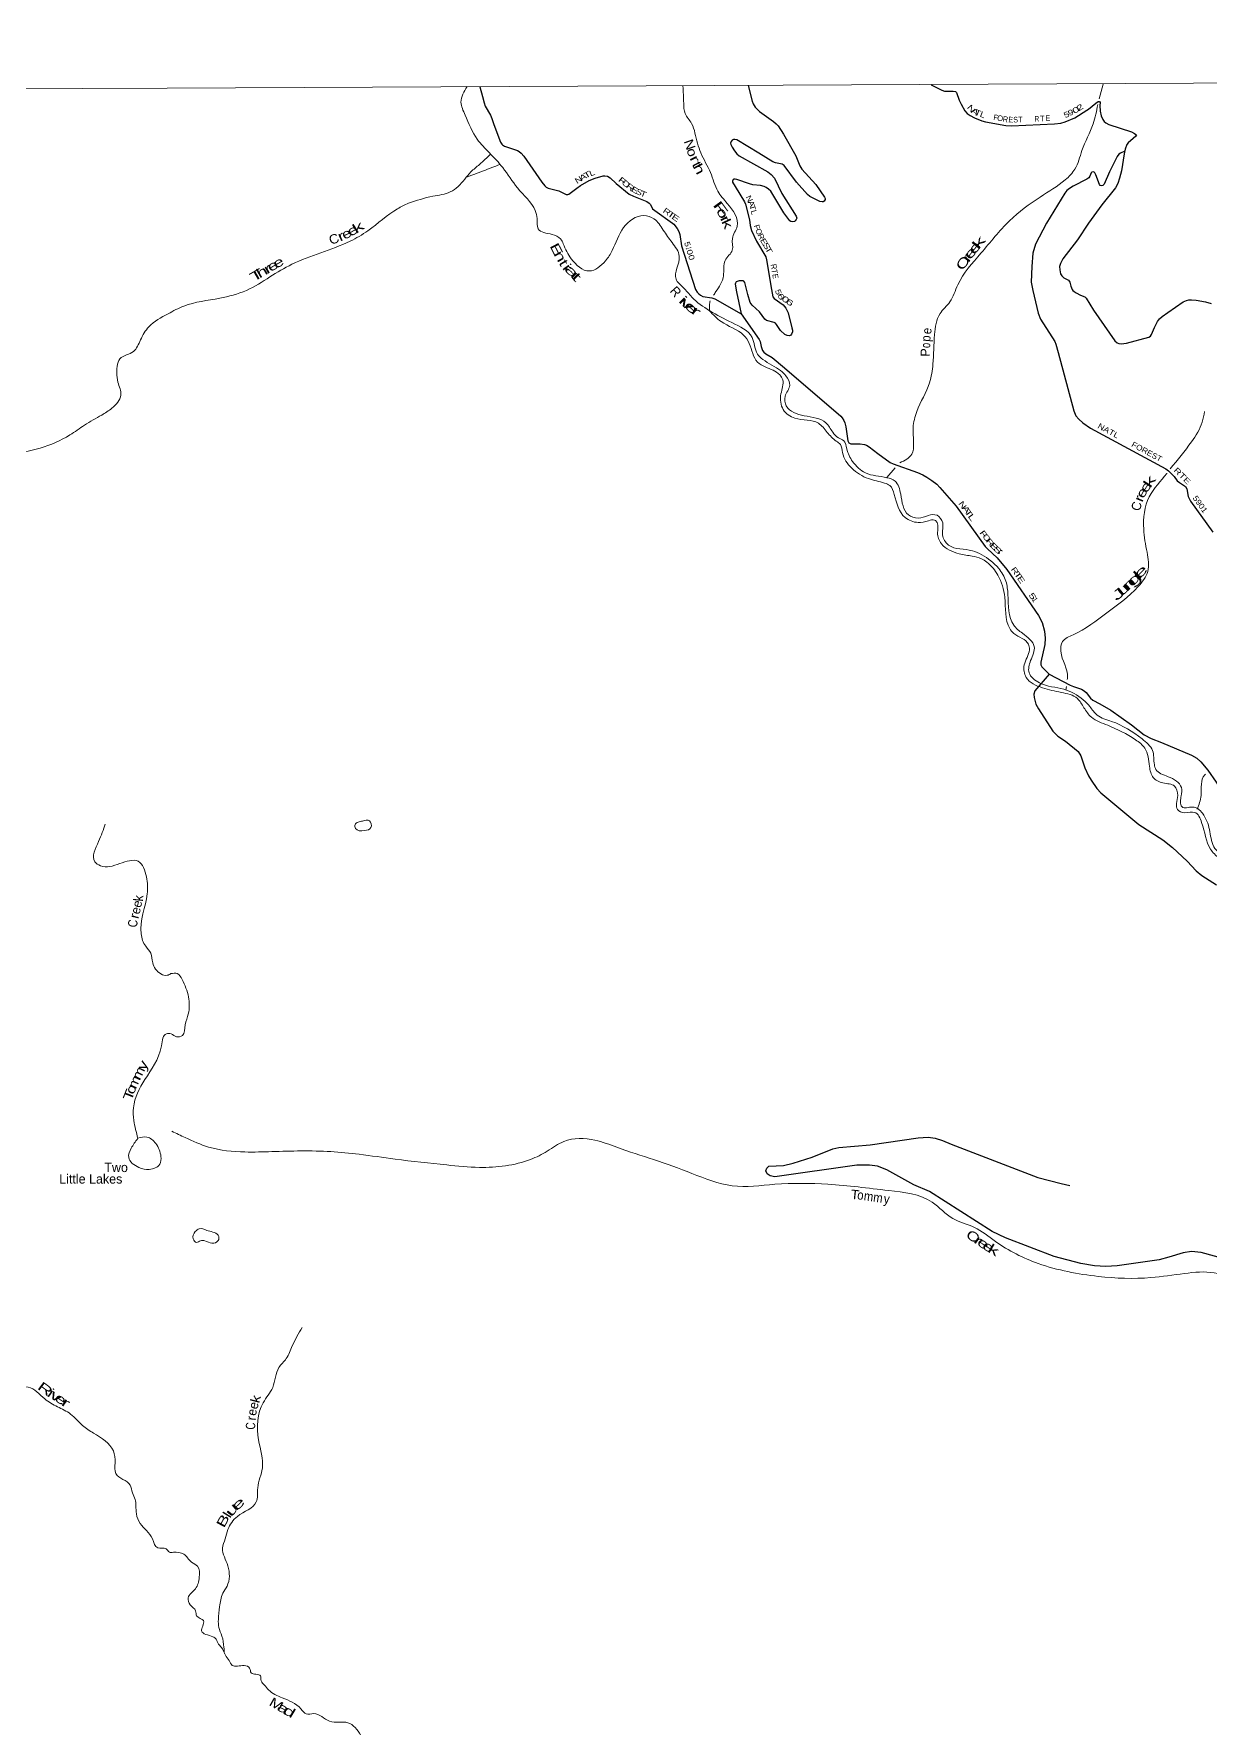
# Model space of a CAD drawing. Header units: feet. Extents: x -3 to 248627, y 0 to 184934.
# Drawn here: x 89617 to 114828, y 148593 to 184934 of the extents above; entities that cross this region are included whole.
import ezdxf
from ezdxf.enums import TextEntityAlignment as Align

# ---------------------------------------------------------------- set-up
doc = ezdxf.new("R2010")
doc.units = ezdxf.units.FT
doc.header["$LTSCALE"] = 70
for name, color, linetype, lineweight in [('29', 7, 'Continuous', 25), ('30', 7, 'Continuous', 35), ('39', 7, 'Continuous', 13), ('4', 7, 'Continuous', 13)]:
    doc.layers.add(name, color=color, linetype=linetype, lineweight=lineweight)
doc.layers.add('41', color=7, linetype='Continuous')

msp = doc.modelspace()

# ---------------------------------------------------------------- linework, layer by layer
at = {"layer": '29'}
for points in [[(99185.66, 183796.58), (99240.47, 183592.3), (99273.76, 183450.73), (99300.39, 183384.76), (99415.8, 183188.33), (99442.98, 183117.62), (99487.15, 182985.55), (99626.07, 182606.86), (99652, 182564.05), (99667.68, 182551.34), (99710.35, 182526.22), (99991.54, 182431.63), (100025.53, 182412.55), (100067.14, 182373.69), (100126.58, 182305.8), (100512.71, 181751.02), (100577.58, 181671.4), (100605.32, 181643.64), (100649.77, 181623.19), (100876.62, 181564.44), (101035.44, 181487.08), (101068.59, 181485.41), (101093.56, 181496.51), (101265.14, 181625.61), (101343.22, 181676.95), (101526.31, 181785.21), (101654.78, 181835.73), (101828.68, 181885.14), (101867.52, 181887.91), (101919.12, 181879.9), (101981.26, 181846.28), (102108.46, 181724.26), (102389.05, 181495.13), (102476.92, 181447.13), (102763.54, 181334.13), (102812.54, 181300.6), (102841.22, 181270.28), (102891.15, 181178.68), (102935.75, 181140.46), (103318.36, 180871.95), (103342.39, 180847.5), (103418.23, 180755.36), (103454.29, 180694.29), (103475.98, 180627.06), (103511.49, 180383.76), (103811.67, 179445.94), (103845.45, 179389.64), (103878.73, 179353.56), (103920.35, 179323.02), (103970.9, 179298.13), (104158.91, 179270.28), (104225.77, 179247.63), (104790.92, 178927.64)], [(104941.91, 183822.8), (105024.43, 183488.23), (105045.05, 183432.14), (105088.23, 183361.92), (105184.33, 183268.09), (105484.27, 183052.86), (105543.18, 183005.22), (105582.01, 182960.81), (105698.35, 182780.66), (105959.68, 182313.55), (106045.29, 182098.9), (106087.62, 182032.68), (106390.24, 181702.74), (106578.26, 181430.35), (106589, 181398), (106589, 181381.35), (106572.75, 181343.76), (106550.17, 181328.61), (106530.75, 181325.83), (106480.61, 181333.03), (106264.44, 181445.19), (106215.12, 181484.1), (105977.03, 181750.09), (105712.4, 182105.85), (105692.98, 182125.28), (105672.05, 182140.39), (105526.54, 182166.92), (105471.32, 182187.26), (105165.53, 182374.26), (104694.31, 182656.87), (104654.66, 182668.48), (104622.19, 182665.2), (104594.44, 182654.09), (104572.75, 182621.6), (104563.93, 182584.7), (104566.7, 182562.49), (104595.51, 182500.99), (104647.15, 182420.92), (104697.09, 182359.85), (104748.96, 182312.89), (105362.33, 181973.11), (105432.21, 181915.71), (105501.46, 181835.23), (105663.76, 181504.28), (105971.28, 181023.42), (105981.48, 180976.08), (105973.16, 180948.32), (105950.97, 180923.34), (105931.85, 180910.42), (105881.62, 180901.13), (105853.88, 180903.91), (105835.57, 180921.8), (105704.28, 181091.95), (105423.9, 181559.02), (105378.54, 181602.87), (105324.03, 181639.52), (105279.64, 181656.17), (105203.72, 181676.09), (105038.3, 181692.26), (104968.97, 181712.64), (104699.86, 181811.62), (104657.66, 181817.08), (104633.29, 181814.4), (104616.64, 181806.07), (104603.8, 181772.41), (104605.55, 181747.78), (104660.61, 181656.08), (104860.98, 181329.43), (104880.18, 181281.43), (104967.47, 180945.75), (104982.82, 180820.65), (105014.94, 180714.62), (105118.5, 180487.91), (105316.95, 180147.16), (105335.12, 180080.88), (105439.34, 179445.57), (105468.27, 179291.14), (105494.6, 179252.74), (105687.84, 179115.24), (105751.23, 179046.86), (105795.06, 178948.95), (105879.14, 178627.51), (105892.7, 178572.19), (105892.7, 178536.1), (105871.95, 178486.56), (105856.64, 178469.48), (105828.9, 178455.6), (105773.9, 178457.67), (105723.49, 178480.58), (105636.94, 178567.39), (105592.66, 178633.89)], [(108863.75, 183838.1), (109094, 183724.29), (109148.68, 183707.23), (109337.14, 183702.55), (109385.28, 183693.76), (109407.46, 183674.87), (109468.56, 183510.26), (109507.33, 183424.5), (109590.56, 183280.15), (109638.63, 183223.65), (109698.75, 183180.22), (109793.06, 183130.25), (109951.19, 183066.41), (110034.56, 183045.35), (110469.94, 182969.25), (110592.34, 182956.77), (111514.17, 182999.64), (111648.91, 183020.6), (111737.68, 183048.36), (111944.35, 183133.57), (112202.49, 183293.25)], [(112202.49, 183293.25), (112243.94, 183318.89), (112399.54, 183446.81), (112450.62, 183480.01), (112473.5, 183481.56), (112489.46, 183460.58), (112482, 183399.1), (112489.46, 183271.82), (112513.37, 183177.92), (112547.71, 183094.16), (112575.45, 183055.3), (112611.52, 183021.99), (112676.87, 182985.86), (113160.86, 182832.35), (113224.58, 182798.53), (113255.1, 182776.32), (113267.54, 182756.63), (113257.87, 182740.23), (113199.81, 182685.69), (113091.43, 182593.11), (113066.26, 182557.92), (113027.63, 182459.87), (113007.31, 182356.22), (112945.29, 181995.48), (112908.34, 181836.68), (112872.28, 181722.86), (112823.18, 181626.25), (112528.63, 181265.85), (112240.29, 180873.29), (112001.86, 180513.29), (111689.55, 180106.47), (111637.83, 180007.36), (111621.19, 179942.12), (111622.81, 179866.46), (111643.38, 179786.67), (111671.67, 179737.99), (111712.73, 179700.62), (111810.53, 179644.39), (111837.56, 179606.24), (111861.38, 179519.96), (111890.28, 179449.41), (111906.92, 179428.58), (111934.67, 179402.22), (111973.5, 179374.46), (112070.31, 179325.21)], [(113019.44, 182418.11), (112927.83, 182375.22), (112888.99, 182353.01), (112855.27, 182304.8), (112692.86, 181971.52), (112578.29, 181709), (112545.01, 181679.86), (112516.22, 181672.35), (112489.53, 181677.08), (112475.97, 181698.23), (112398.55, 181911.03), (112378.57, 181949.12), (112361.92, 181968.55), (112345.28, 181974.1), (112314.04, 181964.77), (112300.89, 181951.89), (112272.46, 181877.92), (112245.41, 181843.63), (112202.67, 181815.02), (111914.92, 181661.98), (111832.07, 181616.01), (111779.36, 181571.6), (111733.37, 181515.76), (111338.26, 180872.84), (111102.38, 180420.27), (111047, 180225.28), (111025.03, 179938.65), (111013.71, 179603.48), (111044.1, 179423.5), (111157.96, 178937.26), (111210.08, 178808.78), (111519.58, 178331.95), (111540.79, 178276.6), (111587.11, 178096.94), (111925.22, 176845.39), (111967.99, 176738.75), (112034.54, 176663.01), (112117.79, 176583.3), (112284.23, 176471.58), (113898.97, 175601.58), (113959.79, 175553.44), (114078.36, 175433.8), (114142.88, 175342.47), (114189.39, 175301.75), (114320.18, 175216.14), (114353.71, 175170.37), (114379.56, 175005.22), (114431.38, 174903.88), (114905.23, 174240.11)], [(105592.66, 178633.89), (105548.72, 178699.88), (105523.75, 178724.86), (105495.6, 178741.49), (105333, 178782.59), (105296.28, 178810.91), (105185.58, 178966.71), (105024.36, 179112.48), (104985.58, 179171.78), (104930.83, 179337.25), (104867.17, 179596.44), (104849.65, 179624.25), (104830.24, 179635.35), (104748.69, 179631.82), (104685.98, 179610.37), (104669.34, 179585.38), (104660.91, 179560.74), (104687.93, 179397.89), (104790.92, 178927.64)], [(112070.31, 179325.21), (112161.42, 179286.62), (112192.65, 179259.25), (112351.51, 179004.18), (112805.73, 178345.99), (112854.76, 178303.32), (112891.73, 178287.69), (112944.44, 178284.92), (113059.25, 178298.75), (113531.58, 178422.92), (113571.38, 178448.7), (113593.57, 178479.23), (113658.64, 178631.15), (113721.18, 178762.37), (113761.79, 178817.07), (113818.27, 178870.63), (113941.39, 178953.23), (114273.22, 179181.53), (114342.57, 179210.68), (114395.28, 179224.56), (114447.99, 179225.95), (114547.18, 179221.26), (114750.36, 179182.92), (114872.36, 179145.1)], [(104790.92, 178927.64), (105179.04, 178374.89), (105199.19, 178329.3), (105216.01, 178224.2), (105246.35, 178140.55), (105272.86, 178101.82), (105318.48, 178068.37), (105451.91, 177990.4), (105715.83, 177764.85), (106924.63, 176730.91), (106955.19, 176691.54), (106994.02, 176636.03), (107016.21, 176588.84), (107036.24, 176498.22), (107078.11, 176196.6), (107102.21, 176158.57), (107142.61, 176136.68), (107341.05, 176138.11), (107437.87, 176122.49), (107476.71, 176105.83), (107537.87, 176073.1), (107721.15, 175925.47), (107986.88, 175732.14), (108050.94, 175704.72), (108575.46, 175518.99), (108683.43, 175468.77), (108770.47, 175421.77), (108880.39, 175346.63), (108983.87, 175266.3), (109052.38, 175199.51), (109403.57, 174796.31), (110020.53, 173935.1), (110076.46, 173881.3), (110282.07, 173685.52), (110485.97, 173439.41), (111167.32, 172449.98), (111246.68, 172300.1), (111295.59, 172112.75), (111307.71, 171967), (111303.29, 171824.97), (111217.33, 171445.95), (111218.93, 171392.39), (111237.94, 171349.48), (111395.23, 171189.59)], [(111395.23, 171189.59), (111092.64, 170833.15), (111069.13, 170759.49), (111075.42, 170694.15), (111107.97, 170548.53), (111165.08, 170445.2), (111474.15, 169965.59), (111546.27, 169896.19), (111585.11, 169862.88), (111750.45, 169754.99), (112020.35, 169535.52), (112078.89, 169440.95), (112162.73, 169184.31), (112239.79, 169007.91), (112296.6, 168917.56), (112417.33, 168741.42), (112508.66, 168647.36), (113320.51, 167962.81), (113837.59, 167636.43), (114042.94, 167470.07), (114357.46, 167177.22), (114553.12, 166969.29), (114669.88, 166870.48), (114983.86, 166668.46)], [(111395.23, 171189.59), (111848.75, 170958.06), (111921.96, 170927.68), (112092.7, 170866.52), (112148.36, 170835.92), (112187.19, 170797.06), (112284.26, 170674.66), (112337, 170630.5), (112487.4, 170557.37), (112720.76, 170416.14), (113163.59, 170103.31), (113433.44, 169891.9), (113585.34, 169811.6), (113809.28, 169723.51), (114450.3, 169454.38), (114567.37, 169389.66), (114650.6, 169311.93), (114800.98, 169132.84), (115160.84, 168614.11)], [(115434.43, 158568.1), (114655.42, 158781.89), (114453.5, 158800.99), (114272.61, 158773.1), (113965.26, 158676.08), (113756.32, 158624.46), (112855.63, 158490.1), (112612.58, 158481.37), (112367.39, 158495.65), (112078.89, 158540.06), (111500.81, 158696.79), (110458.84, 159092.46), (110170.67, 159232.7), (108832.63, 160088.58), (108493.03, 160231.06), (107917.79, 160555.35), (107712.9, 160634.05), (107540.52, 160655.29), (107269.8, 160650.99), (105515.45, 160402.68), (105412.94, 160426.28), (105349, 160469.3), (105318.1, 160532.28), (105337.91, 160585.88), (105385.69, 160629.38), (105698.27, 160649.74), (105903.82, 160696.92), (106314.64, 160823.25), (106758.23, 161002.27), (106886.69, 161034.69), (107557.89, 161087.83), (108583.3, 161240.13), (108799.94, 161252.09), (108950.19, 161230.69), (109110.64, 161179.92), (109293.71, 161102.33), (111156.11, 160387.09), (111655.99, 160257.84), (111840.63, 160220.93)]]:
    msp.add_lwpolyline(points, dxfattribs=at)
at = {"layer": '39'}
for p, q in [((112470.95, 183536.09), (112556.17, 183857.77)), ((107915.89, 175409.24), (108096.81, 175621.54)), ((111757.11, 170847.76), (111767.16, 170928.62))]:
    msp.add_line(p, q, dxfattribs=at)
for points in [[(98911.42, 183805.25), (98778.89, 183469.37), (98868.39, 183191.01), (99128.42, 182670.76), (99390.47, 182378.5), (99674.69, 182064.06), (99993.18, 181626.59), (100372.14, 181142.78), (100414.47, 180971.34), (100436.64, 180749.43), (100732.95, 180628.69), (100916.39, 180532.05), (100972.83, 180425.18), (101144.17, 180106.59), (101531.19, 179844.72), (101877.91, 180062.97), (102025.07, 180287.08), (102268.98, 180775.58), (102702.38, 181034.28), (102918.07, 180965.91), (103119.64, 180722), (103307.11, 180455.88), (103462.32, 180161.49), (103391.76, 179669.14), (103548.99, 179489.74), (103730.41, 179284.14), (104113.4, 178989.99)], [(103541.01, 183812.99), (103557.11, 183446.13), (103587.34, 183226.25), (103726.43, 183012.54), (103798.99, 182804.81), (103923.97, 182377.23), (104131.59, 181957.8), (104288.81, 181556.47), (104492.4, 181294.41), (104704.05, 180804.37), (104601.24, 180539.97), (104599.22, 180293.83), (104446.02, 180071.74), (104409.73, 179742.84), (104248.47, 179401.71), (104195.09, 179323.52)], [(108193.26, 175729.15), (108449.31, 175913.79), (108489.63, 176145.85), (108479.55, 176482.77), (108558.18, 176831.88), (108830.32, 177447.52), (108902.89, 177845.05), (108939.18, 178478.59), (109056.1, 178930.64), (109265.75, 179183.05), (109437.1, 179548.41), (109932.99, 180226.82), (110547.81, 180921.5), (111202.95, 181432.63), (111743.19, 181802.41), (111948.8, 182032.62), (112099.99, 182428.22), (112341.89, 183005.49), (112440.1, 183415.04)], [(99411.42, 182355.31), (99176.79, 182132.13), (98991.34, 181970.53), (98860.31, 181815.04), (98549.87, 181542.35), (98176.95, 181449.15), (97650.83, 181299.3)], [(98896.54, 181858.18), (99261.45, 181995.03), (99614.38, 182131.66)], [(92496.27, 178927.11), (92833.07, 179091.07), (93603.1, 179259.34), (94175.59, 179429.41), (94679.54, 179716.44), (95151.24, 179989.3), (96399.02, 180482.89), (96784.03, 180709.26), (97419.01, 181180.02), (97650.83, 181299.3)], [(104121.97, 179201.37), (104117.44, 179169.55), (104112.8, 178990.45)], [(92496.27, 178927.11), (92082.87, 178645.59), (91904.45, 178365.61), (91752.35, 178117.85), (91606.92, 178045.55), (91489.76, 177985.3), (91412.65, 177846.29), (91395.84, 177654.71), (91421.35, 177459), (91482.87, 177182.53), (91292.34, 176900.57), (91072.05, 176753.8), (90702.3, 176534.75), (90389.04, 176325.67), (89754.93, 176042.65), (89012.75, 175983.76), (88553.09, 175996.86), (88437.34, 175765.16), (88250.61, 175418.64), (87860.31, 175090.71), (87142.87, 174620.29), (86990.57, 174316.05), (86702.97, 173951.6), (86323.13, 173732.57), (85974.89, 173325.89), (85817.66, 173100.44)], [(104113.4, 178989.99), (104357.31, 178760.25), (104839.08, 178470.23), (104962.04, 178288.78), (105141.44, 177887.48), (105302.7, 177786.78), (105618.29, 177614.15), (105680.14, 177508.09), (105643.36, 177208.1), (105693.75, 176869.21), (105941.69, 176685.88), (106445.63, 176577.46), (106637.13, 176381.96), (106828.62, 176192.52), (106917.32, 176122), (106965.69, 175946.52), (107161.22, 175613.84), (107522.04, 175388.25), (107866.74, 175293.79), (107977.61, 175241.45), (108074.36, 175047.87), (108308.19, 174553.82), (108584.35, 174447.19), (108808.1, 174483.74), (108939.13, 174498), (108993.55, 174443.58), (109003.63, 174227.72), (109086.27, 173989.74), (109469.27, 173776.28), (109747.44, 173724.12), (109942.97, 173669.85), (110061.9, 173593.31), (110296.55, 173316.16), (110444.89, 172841.18), (110551.72, 172169.45), (110640.41, 172062.61), (110952.86, 171834.96), (110973.01, 171715.95), (110860.12, 171388.99), (110904.47, 171122.72), (111251.18, 170899.14), (111660.38, 170798.7), (112001.76, 170668.86), (112142.15, 170472.37), (112303.41, 170270.78), (112652.14, 170093.61), (113248.8, 169783.54), (113450.38, 169602.17), (113549.15, 169212.89), (113629.78, 168970.87), (113837.4, 168858.11), (114085.34, 168789.78), (114153.87, 168586.08), (114149.84, 168285.46), (114307.07, 168219.05), (114520.74, 168225.33), (114667.89, 168007.59), (114859.38, 167436.83), (115044.83, 167253.43), (115198.03, 167195.08), (115540.71, 166896.85), (115631.42, 166517.65), (115675.76, 166402.7), (115748.33, 166348.3), (115990.22, 166126.63), (116080.93, 165856.37), (116385.3, 165279.68), (116750.15, 164908.84), (117137.18, 164572.32), (117256.1, 164187.09), (117278.27, 163928.87), (117151.28, 163668.48), (116758.19, 163195.96), (116705.78, 162975.99), (116824.7, 162697.7), (117161.34, 162435.78), (117362.92, 162440.02), (117453.63, 162387.66), (117469.75, 162194), (117393.14, 161901.37), (117379.03, 161624.96), (117495.94, 161415.26), (117798.31, 161314.7), (118070.44, 161173.76), (118211.54, 160958.03), (118540.11, 160815.13), (118882.8, 161011.2), (119179.12, 161172.91), (119241.61, 161175), (119267.81, 161084.23), (119287.97, 160749.34)], [(104116.36, 178987.2), (104589.12, 178736.28), (105022.51, 178419.99), (105141.19, 178060.53), (105254.32, 177946.11), (105635.96, 177706.96), (105750.82, 177592.06), (105830.83, 177389.88), (105732.05, 177155.74), (105758.25, 176947.96), (106141.25, 176738.54), (106608.91, 176583.69), (106754.04, 176386.12), (106879.02, 176263.18), (106989.89, 176202.78), (107054.39, 176027.32), (107181.38, 175755.09), (107453.51, 175511.25), (107917.14, 175408.85), (108090.49, 175334.38), (108211.44, 175056.09), (108378.74, 174608.37), (108586.36, 174542.01), (108991.54, 174600.95), (109112.48, 174437.66), (109108.45, 174179.41), (109237.45, 173963.67), (109749.46, 173841.14), (109949.02, 173754.59), (110314.22, 173462), (110468.84, 173187.99), (110511.41, 172899.75), (110636.38, 172244.19), (110823.85, 172068.86), (111075.82, 171786.67), (110999.21, 171483.96), (110966.96, 171223.67), (111190.71, 171003.99), (111710.78, 170867.35), (112129.87, 170642.34), (112271.16, 170494.69), (112426.37, 170313.28), (112736.8, 170178.43), (113388.88, 169800.42), (113615.67, 169551.91), (113653.97, 169249.32), (113686.22, 169146.46), (113948.27, 168991.38), (114232.49, 168757.65), (114230.47, 168582.12), (114212.33, 168455), (114246.6, 168342.05), (114472.37, 168340.27), (114684.02, 168207.34), (114835.2, 167856.45), (114931.95, 167489.36), (115046.85, 167370.45), (115236.33, 167336.35), (115397.59, 167171.08), (115701.97, 166729.56), (115701.97, 166489.48), (115790.66, 166394.75), (116062.79, 166187.23), (116159.54, 165989.61), (116316.77, 165564.08), (116478.03, 165303.99), (116681.62, 165128.68), (116871.1, 164913), (117060.58, 164786.1), (117302.47, 164403.02), (117344.79, 163838.15), (117229.89, 163593.91), (116927.52, 163268.77), (116772.3, 163038.61), (116772.3, 162913.52), (116931.54, 162701.85), (117143.2, 162538.65), (117447.58, 162524.85), (117548.37, 162339.34), (117524.17, 162075.02), (117443.54, 161663.36), (117479.82, 161534.27), (117677.36, 161433.61), (118014, 161385.54), (118149.05, 161244.46), (118477.62, 160928.05), (118820.31, 161083.76), (119249.67, 161273.86), (119370.62, 161199.34), (119340.38, 161015.71), (119360.53, 160799.86)], [(113994.71, 175598.38), (114450.3, 176180.38), (114680.11, 176602.29), (114728.49, 176826.29)], [(111785.27, 171074.3), (111791.41, 171123.66), (111646.28, 171682.36), (111686.6, 171892.23), (111908.34, 172035.71), (112632.01, 172504.54), (113305.29, 173070.16), (113512.92, 173397.22), (113496.8, 173806.76), (113424.24, 174305.01), (113545.2, 175001.19), (113918.13, 175499.91), (113921.72, 175504.56)], [(114574.76, 168296.17), (114655.81, 168588.62), (114736.44, 169034.58), (114750.96, 169048.95)], [(91149.64, 167975.51), (91005.14, 167598.64), (90924.97, 167167.17), (91043.62, 167080.18), (91461.14, 167125.66), (91852.47, 167175.23), (92032.74, 166842.03), (92049.59, 166478.93), (91917.48, 165617.94), (92015.33, 165351.48), (92125.69, 165201.98), (92165.29, 164998.17), (92227.3, 164860.88), (92474.83, 164729.23), (92558.13, 164764.67)], [(96664.92, 168037.02), (96816.1, 168047.26), (96848.35, 167898), (96711.28, 167835.31), (96517.77, 167879.49), (96507.69, 167964.22), (96572.19, 168016.74), (96664.92, 168037.02)], [(92558.13, 164764.67), (92691.76, 164766.44), (92794.56, 164641.46), (92933.65, 164264.33), (92929.61, 163897.13), (92865.1, 163669.09), (92802.61, 163437), (92675.62, 163410.64), (92562.77, 163475.55)], [(92562.55, 163472.52), (92460.27, 163474.67), (92354.51, 163216.72), (91997.07, 162491.37), (91752.97, 161886.8), (91762.08, 161614.48), (91847.41, 161231.05)], [(92572.78, 161380.9), (92863.05, 161246.03), (93364.98, 161042.79), (94145.09, 160936.68), (94719.59, 160945.36), (95985.5, 160944.67), (96594.26, 160888.82), (97364.29, 160782.71), (98474.99, 160658.79), (99174.46, 160607.07), (100273.07, 160777.71), (100629.87, 160953.61), (100988.68, 161163.81), (101653.89, 161190.74), (102119.53, 161037.9), (102911.73, 160774.44), (103734.17, 160476.71), (104596.92, 160211.31), (105512.09, 160242.53), (106651, 160243.74), (107955.22, 160109.94), (108886.5, 159858.73), (109331.99, 159506.13), (109793.6, 159318.99), (110243.12, 159016.83), (111164.32, 158543.68), (112448.37, 158266.62), (113581.24, 158239.57), (114298.86, 158329.1), (114937.87, 158341.87), (115504.3, 158106.42), (116084.84, 157776.16), (116816.57, 157716.4), (117409.21, 158005.54), (117995.81, 158068.7), (118580.38, 157899.84), (118844.45, 157936.44), (119124.65, 158134.45), (119600.38, 158324.6), (119883.12, 158555.44)], [(91843.35, 161225.01), (91703.49, 161015.55), (91650.37, 160820.01), (91871.38, 160603.71), (92093.02, 160560.86), (92317.22, 160673.33), (92342, 160838.67), (92230.09, 161119.28), (92041.06, 161256.85), (91847.41, 161231.05)], [(86077.55, 159700.62), (86235.16, 159799.11), (86438.77, 159790.6), (86591.54, 159659.16), (86681.9, 159556.09), (86717.9, 159473.32), (86862.88, 159420.56), (86966.97, 159208.54), (86823.17, 159027.32), (86866.68, 158791.23), (87018.4, 158365.31), (87092.42, 158203.79), (87151.62, 157840.59), (87367.76, 157388.3), (87550.72, 157242.68), (87583.98, 156960.22), (87617.81, 156833.07), (87835.29, 156755.95), (87909.62, 156681.16), (87965.45, 156505.56), (88063.75, 156368.18), (88466.36, 156187.79), (88732.45, 156173.09), (88904, 156221.12), (89277.97, 155927.84), (89497.61, 155891.05), (89851.57, 155638.15), (90125.17, 155468.12), (90404.87, 155312.2), (90660.06, 155067.58), (90899.4, 154901.66), (91321.45, 154521.54), (91358.84, 154263.28), (91378.18, 154033.29), (91681.75, 153784.54), (91731.57, 153621.05), (91787.52, 153479.73), (91805.18, 153344.55), (91816.66, 153171.06), (91898.6, 152965.15), (92161.54, 152633.78), (92275.77, 152437.88), (92453.14, 152421.36), (92523.45, 152348.59), (92608.94, 152348.46)], [(93324.64, 159251.17), (93165.39, 159289.34), (93076.7, 159226.7), (93034.36, 159073.33), (93104.91, 158996.73), (93191.59, 159033.14), (93284.32, 159027.19), (93437.52, 158978.93), (93568.55, 159033.54), (93572.58, 159150.56), (93455.66, 159219.03), (93324.64, 159251.17)], [(95372.65, 157169.22), (95160.98, 156775.58), (95031.97, 156503.08), (94874.73, 156311.25), (94739.67, 155885.41), (94536.07, 155556.33), (94437.29, 154755.27), (94517.91, 154154.13), (94419.13, 153728.32), (94388.89, 153425.66), (93981.7, 153116.55), (93780.11, 152833.88), (93719.64, 152632.07), (93665.21, 152434.29), (93778.09, 152053.1), (93759.94, 151617.29), (93673.26, 151465.88), (93600.68, 151177.3), (93574.48, 150900.87), (93584.55, 150733.43), (93651.07, 150547.88), (93693.4, 150305.82), (93705.02, 150170.43)], [(92608.94, 152348.46), (92830.67, 152306.31), (92999.99, 152134.99), (93126.99, 152046.36), (93165.28, 151806.31), (93082.63, 151564.12), (92927.42, 151366.24), (92967.73, 151221.02), (93086.66, 151085.97), (93108.83, 150979.06), (93255.98, 150878.34), (93237.84, 150761.31), (93215.66, 150658.39), (93455.54, 150533.55), (93528.11, 150481.18), (93576.48, 150372.28), (93632.92, 150311.81), (93725.65, 150136.39), (93806.28, 150023.49), (93872.8, 149918.65), (94130.82, 149914.88), (94245.72, 149856.5), (94277.97, 149761.71), (94477.53, 149691.3), (94491.64, 149588.42), (94566.22, 149493.68), (94652.9, 149392.89), (94945.19, 149221.71), (95346.32, 148982.05), (95457.19, 148875.24), (95618.45, 148885.49), (95959.12, 148720.42), (96352.2, 148686.53), (96632.39, 148416.48), (96948.85, 147833.75), (97142.37, 147551.5), (97127.2, 147356.84)]]:
    msp.add_spline(points, degree=3, dxfattribs=at)
at = {"layer": '4'}
msp.add_lwpolyline([(0, 183577.08), (30826.42, 183598.29), (61611.62, 183645.77), (92479.02, 183767.9), (123305.1, 183916.31), (154130.93, 184107.12), (184956.47, 184340.33), (215781.67, 184615.95), (246606.46, 184933.96), (248626.55, 1367.98), (217549.25, 1047.36), (186473.05, 772.71), (155393.5, 534.37), (124315.15, 341.99), (93236.57, 192.37), (62157.81, 85.49), (31078.95, 21.37), (0, -0.01)], close=True, dxfattribs=at)
msp.add_lwpolyline([(0, 183577.08), (30826.42, 183598.29), (61611.62, 183645.77), (92479.02, 183767.9), (123305.1, 183916.31), (154130.93, 184107.12), (184956.47, 184340.33), (215781.67, 184615.95), (246606.46, 184933.96), (248626.55, 1367.98), (217549.25, 1047.36), (186473.05, 772.71), (155393.5, 534.37), (124315.15, 341.99), (93236.57, 192.37), (62157.81, 85.49), (31078.95, 21.37), (0, -0.01)], close=True, dxfattribs=at)

# ---------------------------------------------------------------- texts
at = {"layer": '30'}
for s, rotation, width, p in [('N', 310.391, 1.5, (109682.19, 183286.87)), ('A', 324.156, 1.55, (109769.31, 183215.6)), ('T', 338.015, 1.3, (109845.96, 183184.38)), ('L', 338.015, 1.3, (109950.71, 183142.1)), ('F', 350.085, 0.95, (110241.78, 183080.2)), ('O', 350.085, 0.8, (110336.89, 183063.43)), ('R', 350.085, 0.8, (110448.64, 183043.42)), ('R', 2.663, 0.7, (111135.61, 183052.11)), ('T', 2.663, 0.85, (111251.76, 183057.51)), ('E', 2.663, 0.75, (111373.51, 183065.44)), ('5', 22.406, 1.3, (111791.1, 183146.1)), ('9', 22.406, 1.3, (111880.94, 183190.49)), ('0', 31.74, 1.7, (111999.27, 183250.26)), ('2', 31.74, 1.6, (112087.03, 183304.14)), ('E', 356.178, 0.75, (110568.5, 183033.83)), ('S', 2.663, 0.75, (110680.65, 183033.08)), ('T', 2.663, 0.85, (110783.39, 183035.73)), ('N', 33.326, 1.3, (101332.87, 181752.35)), ('A', 30.596, 1.4, (101426.83, 181808.47)), ('T', 30.596, 1.55, (101517.44, 181860.28)), ('L', 21.467, 1.3, (101611.7, 181894.01)), ('F', 320.765, 1.75, (102206.09, 181733.22)), ('O', 320.765, 1.4, (102280.09, 181669.79)), ('R', 320.765, 1.5, (102375.69, 181596.25)), ('E', 327.354, 1.4, (102479.76, 181529.8)), ('S', 334.483, 1.25, (102577.19, 181482.51)), ('T', 338.483, 1.3, (102671.8, 181442.84)), ('N', 295.525, 1.15, (104911.87, 181372.29)), ('R', 324.939, 1.35, (103160.67, 181068.13)), ('T', 324.939, 1.7, (103255.85, 181001.33)), ('E', 324.939, 1.5, (103350.65, 180934.81)), ('A', 295.801, 1.3, (104956.96, 181262.85)), ('T', 287.576, 1.2, (104978.32, 181187.73)), ('L', 284.576, 1.1, (105006.05, 181089)), ('F', 286.853, 1.1, (105071.91, 180768)), ('O', 294.551, 1.05, (105115.22, 180663.57)), ('R', 294.551, 1.1, (105163.52, 180557.8)), ('5', 287.749, 1.2, (103581.11, 180402.5)), ('1', 287.749, 0.45, (103606.67, 180317.47)), ('0', 287.749, 1.3, (103631.02, 180230.28)), ('E', 300.216, 1.35, (105225.85, 180443.09)), ('S', 300.216, 1.35, (105283.34, 180349.13)), ('T', 300.216, 1.55, (105331.01, 180262.12)), ('0', 287.749, 1.3, (103667.04, 180117.73)), ('R', 279.316, 0.8, (105431.15, 179927.91)), ('E', 279.316, 0.9, (105465.95, 179721.09)), ('5', 291.61, 1.3, (105532.46, 179371.64)), ('6', 299.438, 1.6, (105594.76, 179265.83)), ('0', 324.566, 1.8, (105706.67, 179183.99)), ('6', 324.566, 1.8, (105795.86, 179122.14)), ('NATL', 331.685, 1.2, (112639.93, 176363.2)), ('FOREST', 331.685, 1.1, (113463.55, 175914)), ('RTE', 314.743, 1.35, (114210.79, 175404.41)), ('N', 305.617, 1.4, (109491.47, 174787.66)), ('5901', 305.522, 1.15, (114587.6, 174803.74)), ('A', 305.617, 1.55, (109570.31, 174690.35)), ('T', 305.617, 1.7, (109622.47, 174610.95)), ('L', 305.617, 1.7, (109688.26, 174519.13)), ('F', 305.617, 1.6, (109941.77, 174165.24)), ('O', 305.617, 1.3, (110005.09, 174086.87)), ('R', 309.617, 1.5, (110084.81, 173980.38)), ('E', 316.112, 1.8, (110178.87, 173881.94)), ('S', 316.403, 1.75, (110254.32, 173810.56)), ('R', 304.552, 1.35, (110614.03, 173376.86)), ('T', 304.552, 1.65, (110679.98, 173281.09)), ('E', 304.552, 1.45, (110745.66, 173185.71)), ('5', 304.552, 1.65, (110990.69, 172829.9)), ('1', 304.552, 0.9, (111041.38, 172757.26))]:
    msp.add_text(s, height=120, rotation=rotation, dxfattribs=dict(at, width=width)).set_placement(p, align=Align.CENTER)
for rotation, p in [(279.316, (105447.2, 179827.04)), (316.403, (110287.42, 173777.08))]:
    msp.add_text('T', height=120, rotation=rotation, dxfattribs=at).set_placement(p, align=Align.CENTER)
at = {"layer": '41'}
for s, rotation, width, p in [('N', 289.668, 1.15, (103591.5, 182523.72)), ('o', 290.664, 1.2, (103642.82, 182358.55)), ('r', 296.157, 1.55, (103709.33, 182207.78)), ('t', 297.714, 1.3, (103750.2, 182091.02)), ('h', 297.714, 1.5, (103800.73, 181988.43)), ('F', 306.076, 2, (104266.55, 181132.28)), ('o', 300.806, 1.5, (104302.83, 181038.32)), ('r', 298.07, 1.6, (104364.65, 180913.2)), ('C', 20.736, 1.1, (96089.26, 180439.2)), ('r', 24.393, 1.45, (96244.36, 180502.19)), ('e', 24.393, 1.3, (96361.86, 180555.26)), ('e', 28.794, 1.45, (96497.88, 180628.51)), ('k', 32.113, 1.75, (96623.78, 180701.19)), ('k', 294.749, 1.5, (104401.18, 180816.71)), ('E', 296.997, 1.55, (100738.09, 180261.21)), ('n', 298.029, 1.55, (100819.22, 180112.08)), ('e', 52.078, 1.75, (109784.6, 180173.1)), ('e', 52.078, 1.75, (109872.53, 180281.88)), ('k', 50.721, 2.05, (109962.26, 180390.93)), ('T', 30.017, 1.7, (94440.14, 179670.52)), ('h', 30.017, 1.55, (94557.66, 179739.19)), ('r', 30.097, 1.65, (94681.38, 179809.75)), ('e', 30.097, 1.5, (94788.35, 179874.66)), ('e', 30.097, 1.5, (94909.44, 179943.21)), ('t', 300.965, 1.45, (100897.84, 179971.44)), ('i', 305.974, 1.5, (100970.48, 179871.94)), ('a', 313.684, 2.1, (101084.52, 179767.86)), ('C', 54.152, 1.5, (109622.23, 179952.83)), ('r', 54.152, 1.85, (109710.76, 180075.36)), ('t', 315.219, 2, (101190.73, 179650.58)), ('i', 314.683, 1.9, (103470.28, 179151.27)), ('v', 314.754, 2.2, (103557.16, 179066.02)), ('e', 318.474, 1.9, (103656.03, 178985.87)), ('r', 322.474, 1.95, (103763.82, 178905.43)), ('p', 85.466, 0.9, (108850.61, 178388.37)), ('e', 82.342, 0.9, (108869.97, 178545.5)), ('o', 87.429, 0.75, (108844.96, 178243.68)), ('e', 62.629, 1.4, (113471.27, 175040.39)), ('e', 57.818, 1.55, (113547.62, 175159.31)), ('k', 56.771, 1.8, (113630.55, 175271.55)), ('r', 67.864, 1.4, (113417.1, 174926.47)), ('g', 43.774, 2.1, (113281.49, 173157.3)), ('l', 44.898, 1.85, (113362.47, 173246.56)), ('e', 46.465, 2, (113430.52, 173321.7)), ('J', 39.782, 2.05, (112942.56, 172838.63)), ('u', 42.02, 2.05, (113057.27, 172949.47)), ('n', 43.774, 2.1, (113166.83, 173049.39)), ('C', 83.071, 0.85, (91836.92, 165830.1)), ('r', 77.224, 1.15, (91867.62, 165980.82)), ('y', 63.852, 1.45, (92038.66, 162755.51)), ('m', 65.447, 1.2, (91859.98, 162399)), ('m', 63.852, 1.2, (91949.54, 162587.82)), ('T', 68.714, 1.45, (91748.83, 162125.84)), ('o', 65.447, 1.3, (91790.94, 162243.47)), ('T', 354.002, 1.1, (107220.29, 159923.75)), ('o', 352.404, 0.9, (107337.74, 159914.23)), ('m', 352.404, 0.9, (107511.24, 159887.86)), ('m', 352.404, 0.9, (107712.35, 159859.42)), ('y', 352.404, 0.95, (107899.63, 159831.34)), ('C', 327.462, 1.4, (109704.88, 159043.47)), ('r', 324.801, 1.85, (109824.71, 158962.06)), ('e', 324.801, 1.65, (109929.68, 158891.53)), ('e', 326.472, 1.6, (110041.37, 158819.07)), ('k', 329.589, 1.7, (110156.54, 158748.47)), ('R', 323.165, 1.65, (89802.05, 155769.57)), ('i', 325.063, 1.45, (89925.11, 155684.36)), ('v', 324.912, 1.75, (90032.58, 155615.23)), ('e', 326.37, 1.6, (90139.76, 155550.85)), ('r', 327.169, 1.75, (90253.35, 155473.8)), ('k', 75.422, 1.2, (94469.78, 155611.05)), ('e', 80.308, 0.95, (94392.23, 155335.59)), ('C', 87.185, 0.8, (94363.76, 155051.29)), ('u', 51.078, 1.95, (93940.91, 153197.63)), ('e', 43.554, 2, (94062.79, 153311)), ('B', 61.989, 1.55, (93759.14, 152974.92)), ('l', 58.078, 1.3, (93846.06, 153096.68)), ('M', 330.422, 1.3, (94770.1, 148999.14)), ('a', 329.233, 1.6, (94916.07, 148913.18)), ('d', 329.233, 1.7, (95047.14, 148840.47))]:
    msp.add_text(s, height=200, rotation=rotation, dxfattribs=dict(at, width=width)).set_placement(p, align=Align.CENTER)
for s, rotation, p in [('R', 311.351, (103311.24, 179336.06)), ('P', 87.884, (108838.84, 178091.21)), ('C', 77.015, (113367.64, 174774.75)), ('k', 84.558, (91959.18, 166373.48)), ('e', 77.224, (91899.42, 166098.13)), ('e', 77.224, (91928.69, 166240.39)), ('e', 76.43, (94426.42, 155474.52)), ('r', 84.042, (94377.46, 155211.73))]:
    msp.add_text(s, height=200, rotation=rotation, dxfattribs=at).set_placement(p, align=Align.CENTER)
for s, p in [('Two', (91128.04, 160505.73)), ('Little Lakes', (90161.4, 160258.43))]:
    msp.add_text(s, height=200, dxfattribs=at).set_placement(p)

doc.saveas('drawing.dxf')
